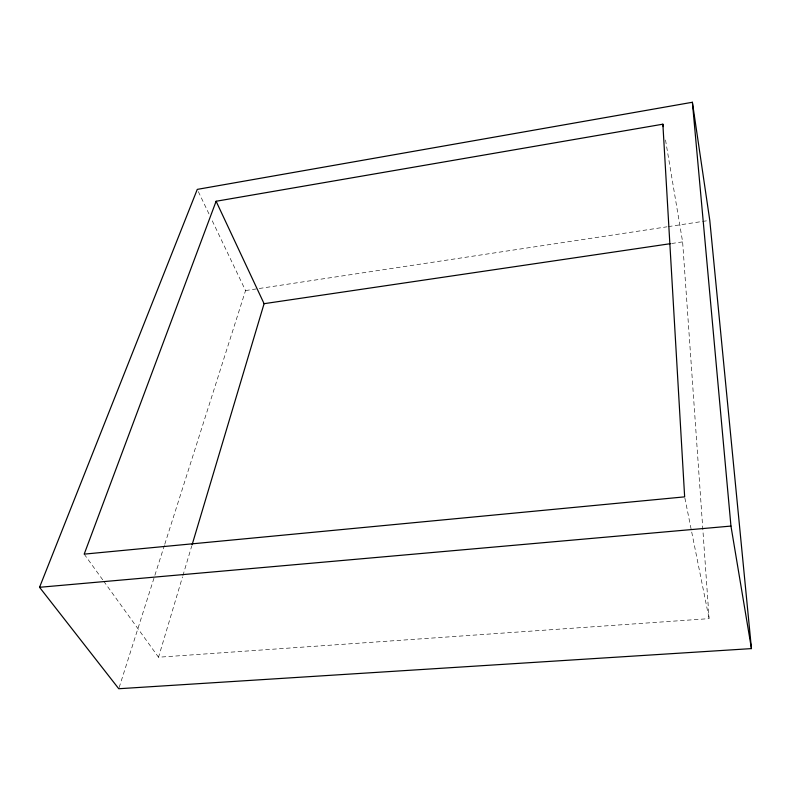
<?xml version="1.0" encoding="UTF-8"?>
<svg xmlns="http://www.w3.org/2000/svg" width="791" height="791" viewBox="0 0 791 791"><rect width="100%" height="100%" fill="white"/><g stroke="black" fill="none" stroke-linecap="round" stroke-linejoin="round"><path stroke-width="0.59" stroke-dasharray="3.96 2.97" d="M665.518 139.967L682.623 241.878L709.112 618.641L158.526 657.222L182.533 576.817M182.889 575.64L191.709 546.077M119.144 687.557L164.39 545.444M164.765 544.267L245.546 290.564L211.593 219.404M245.546 290.564L667.031 226.809M668.247 226.621L707.342 220.709M671.638 243.499L682.623 241.878M84.192 554.135L102.959 580.159M103.68 581.158L158.526 657.222M198.333 191.61L209.477 214.954M684.887 498.063L709.112 618.641"/><path stroke-width="1.19" d="M192.065 544.9L264.085 303.685L216.111 201.26L662.868 124.187L663.273 126.619M216.111 201.26L84.192 554.135L684.65 496.857L662.868 124.187M39.55 587.298L197.275 189.385L692.382 102.266L709.784 220.343L751.45 648.6L118.769 688.734L39.55 587.298L730.953 526.074L751.45 648.6M264.085 303.685L670.412 243.677M692.382 102.266L730.953 526.074"/></g></svg>
